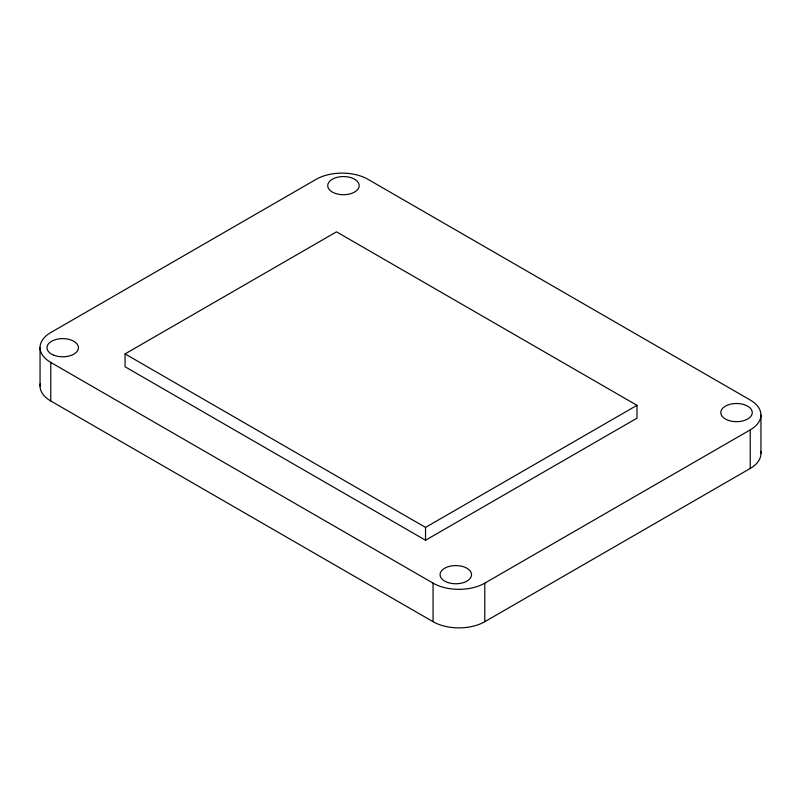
<?xml version="1.0" encoding="UTF-8"?>
<svg xmlns="http://www.w3.org/2000/svg" width="801" height="801" viewBox="0 0 801 801"><rect width="100%" height="100%" fill="white"/><g stroke="black" fill="none" stroke-linecap="round" stroke-linejoin="round"><path stroke-width="1.2" d="M40.05 386.042L40.05 347.494M760.95 414.958L760.95 453.506M125.056 353.912L336.51 231.839L636.985 405.316L636.985 418.172L425.541 540.244L125.056 366.768L125.056 353.912L425.541 527.398L636.985 405.316M50.763 362.422L433.061 583.138A36.576 21.116 0 0 0 484.795 583.138L750.237 429.887A36.576 21.116 0 0 0 750.237 400.019L367.939 179.304A36.576 21.116 0 0 0 316.205 179.304L50.763 332.555A36.576 21.116 0 0 0 50.763 362.422L50.763 400.981L433.061 621.696A36.576 21.116 0 0 0 484.795 621.696L750.237 468.445A36.576 21.116 0 0 0 760.75 451.323M750.237 429.887L750.237 468.445M484.795 583.138L484.795 621.696M433.061 583.138L433.061 621.696M425.541 527.398L425.541 540.244M50.763 400.981A36.576 21.116 0 0 1 40.25 383.859M335.579 193.512A15.74 9.091 0 0 0 359.178 185.642A15.74 9.091 0 0 0 335.579 177.772A15.74 9.091 0 0 0 335.579 193.512M728.66 420.455A15.74 9.091 0 0 0 752.269 412.585A15.74 9.091 0 0 0 728.66 404.715A15.74 9.091 0 0 0 728.66 420.455M447.929 582.537A15.74 9.091 0 0 0 471.539 574.667A15.74 9.091 0 0 0 447.929 566.798A15.74 9.091 0 0 0 447.929 582.537M53.887 355.243A15.74 9.091 0 0 0 78.408 348.365A15.74 9.091 0 0 0 55.83 339.544A15.74 9.091 0 0 0 53.887 355.243"/></g></svg>
